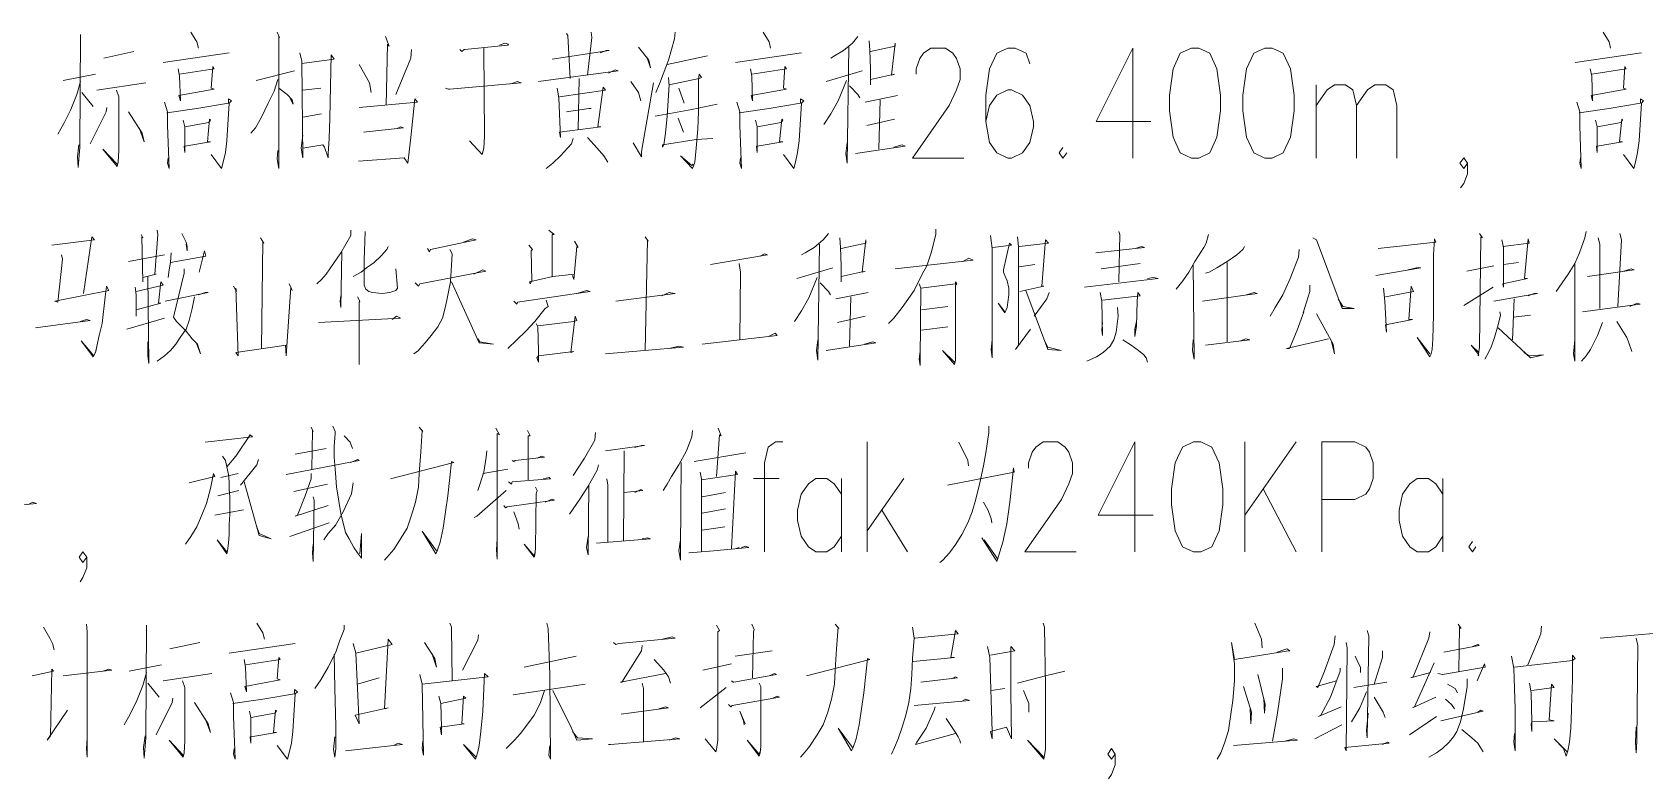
# Model space of a CAD drawing. Header units: millimetres. Extents: x 0 to 586, y 0 to 414.
# Drawn here: x 404.5 to 460.6, y 91.2 to 117.1 of the extents above; entities that cross this region are included whole.
import ezdxf

# ---------------------------------------------------------------- set-up
doc = ezdxf.new("R2010")
doc.units = ezdxf.units.MM

msp = doc.modelspace()

# ---------------------------------------------------------------- linework, layer by layer
at = {"color": 0, "lineweight": 0}
for points in [[(410.058306, 117.069306), (410.266444, 116.734167), (410.319361, 116.511917)], [(413.056917, 117.069306), (413.138056, 116.882333), (413.109833, 116.921139), (413.109833, 112.338556), (413.056917, 112.673694), (413.085139, 112.970028)], [(423.961278, 117.069306), (423.9895, 116.882333), (423.83075, 115.577056)], [(426.882278, 117.069306), (426.857583, 116.847056), (426.649444, 116.099167), (426.466, 115.615861), (426.335472, 115.280722), (426.204944, 114.980861)], [(429.933806, 117.069306), (430.141944, 116.734167), (430.194861, 116.511917)], [(459.108528, 117.069306), (459.316667, 116.734167), (459.369583, 116.511917)], [(406.223611, 116.995222), (406.198917, 113.082917), (406.146, 112.373833), (406.121306, 112.747778), (406.170694, 113.157)], [(416.814, 116.921139), (416.944528, 116.586), (416.891611, 116.660083), (416.842222, 114.536361)], [(419.396333, 116.473111), (419.473944, 116.399028), (419.555083, 116.473111), (419.579778, 116.473111), (421.064972, 116.621278), (421.093194, 116.660083), (420.962667, 116.695361), (420.779222, 116.621278)], [(420.232417, 116.511917), (420.257111, 113.453333), (420.232417, 113.044111), (420.1795, 112.821861), (419.735, 113.305167), (420.1795, 112.821861), (420.204194, 112.93475)], [(423.1005, 117.0305), (423.153417, 116.956417), (423.231028, 115.467694)], [(425.605222, 116.547194), (425.968583, 116.099167), (426.0215, 115.838111), (425.890972, 116.212056)], [(433.221694, 116.921139), (433.03825, 116.695361), (432.724278, 116.434306), (432.413833, 116.250861), (432.283306, 116.17325)], [(432.907722, 116.547194), (432.854806, 112.522), (432.805417, 112.857139), (432.854806, 113.231083)], [(433.613278, 116.769444), (433.637972, 116.434306), (433.666194, 115.802833), (433.666194, 115.241917)], [(433.666194, 115.428889), (434.49875, 115.615861), (434.396444, 115.577056), (434.526972, 116.695361), (434.526972, 116.586), (433.666194, 116.399028)], [(435.253694, 115.612333), (435.253694, 115.795778), (435.380694, 116.159139), (435.507694, 116.342583), (435.761694, 116.5225), (436.273222, 116.5225), (436.527222, 116.342583), (436.654222, 116.159139), (436.781222, 115.795778), (436.781222, 115.432417), (436.654222, 115.065528), (436.400222, 114.52225), (435.126694, 112.701917), (436.908222, 112.701917)], [(439.201278, 115.975694), (439.074278, 116.342583), (438.693278, 116.5225), (438.439278, 116.5225), (438.05475, 116.342583), (437.80075, 115.795778), (437.67375, 114.885611), (437.67375, 113.975444), (437.80075, 113.245194), (438.05475, 112.881833), (438.439278, 112.701917), (438.566278, 112.701917), (438.947278, 112.881833), (439.201278, 113.245194), (439.331806, 113.792), (439.331806, 113.975444), (439.201278, 114.52225), (438.947278, 114.885611), (438.566278, 115.065528), (438.439278, 115.065528), (438.05475, 114.885611), (437.80075, 114.52225), (437.67375, 113.975444)], [(442.771389, 116.5225), (441.497861, 113.975444), (443.406389, 113.975444)], [(442.771389, 116.5225), (442.771389, 112.701917)], [(407.031472, 116.17325), (408.075694, 116.399028)], [(409.095222, 116.025083), (411.388278, 116.360222)], [(413.840083, 116.360222), (413.917694, 116.063889), (413.945917, 112.708972), (413.893, 113.044111), (413.945917, 113.492139)], [(413.917694, 115.989806), (415.039528, 116.137972), (414.937222, 116.286139), (414.884306, 114.088333), (414.859611, 113.37925), (414.831389, 112.857139), (414.831389, 112.708972), (414.700861, 113.082917), (414.647944, 113.157), (413.945917, 113.044111)], [(415.900306, 115.951), (416.267194, 115.319528), (416.320111, 114.980861)], [(417.727694, 116.473111), (417.703, 116.17325), (417.180889, 114.906778)], [(422.606611, 116.137972), (424.589222, 116.434306), (424.483389, 116.434306), (424.27525, 116.360222)], [(426.596528, 115.951), (428.004111, 116.250861)], [(428.970722, 116.025083), (431.263778, 116.360222)], [(458.145444, 116.025083), (460.4385, 116.360222)], [(405.623889, 115.393611), (406.745722, 115.615861)], [(409.613806, 115.802833), (409.666722, 115.541778), (409.694944, 114.684528), (409.642028, 114.8715), (410.866167, 115.09375), (410.763861, 115.132556), (410.816778, 115.876917), (410.866167, 115.802833), (409.666722, 115.615861)], [(413.085139, 115.428889), (412.954611, 115.019667), (412.746472, 114.610444), (412.510111, 114.127139), (412.301972, 113.753194), (412.14675, 113.566222)], [(412.326667, 115.393611), (413.660167, 115.72875)], [(422.137417, 115.354806), (424.899667, 115.72875), (424.797361, 115.764028), (424.561, 115.654667)], [(423.545, 115.467694), (423.516778, 113.679111)], [(426.649444, 115.502972), (426.674139, 115.206639), (426.674139, 115.241917), (426.596528, 114.162417), (426.543611, 113.566222), (426.490694, 113.157), (426.441306, 113.082917), (426.441306, 113.157), (427.612528, 113.343972), (428.187556, 113.37925)], [(426.674139, 115.241917), (427.718361, 115.467694), (427.795972, 115.502972), (427.718361, 115.615861), (427.690139, 115.428889), (427.690139, 114.310583), (427.665444, 113.714389), (427.612528, 113.044111), (427.559611, 112.560806), (427.482, 112.338556), (427.065722, 112.783056), (427.457306, 112.447917), (427.510222, 112.486722)], [(429.492833, 115.802833), (429.542222, 115.541778), (429.570444, 114.684528), (429.517528, 114.8715), (430.745194, 115.09375), (430.639361, 115.132556), (430.692278, 115.876917), (430.745194, 115.802833), (429.542222, 115.615861)], [(432.830111, 115.393611), (432.544361, 114.684528), (432.283306, 114.2365), (432.046944, 113.866083)], [(433.376917, 115.72875), (432.124556, 115.354806)], [(458.664028, 115.802833), (458.716944, 115.541778), (458.745167, 114.684528), (458.69225, 114.8715), (459.916389, 115.09375), (459.814083, 115.132556), (459.867, 115.876917), (459.916389, 115.802833), (458.716944, 115.615861)], [(406.223611, 115.354806), (406.093083, 114.906778), (405.884944, 114.384667), (405.652111, 113.901361), (405.440444, 113.530944)], [(406.276528, 114.980861), (406.668111, 114.497556)], [(406.798639, 115.058472), (408.4955, 115.319528)], [(407.475972, 115.058472), (407.553583, 114.832694), (407.553583, 112.970028), (407.528889, 112.560806), (407.504194, 112.412639), (407.006778, 113.008833), (407.504194, 112.486722)], [(413.109833, 115.132556), (413.399111, 114.906778), (413.579028, 114.723333), (413.60725, 114.571639), (413.501417, 114.797417)], [(413.945917, 115.058472), (414.570333, 115.132556)], [(418.902444, 115.132556), (419.00475, 115.09375), (419.057667, 115.09375), (421.534167, 115.319528), (421.407167, 115.354806), (421.170806, 115.280722)], [(422.786528, 115.132556), (422.839444, 114.797417), (422.892361, 113.418056), (422.867667, 113.605028), (424.299944, 113.788472), (424.197639, 113.788472), (424.377556, 115.167833), (424.458694, 115.058472), (422.867667, 114.832694)], [(425.344167, 115.354806), (425.605222, 114.980861), (425.682833, 114.684528)], [(425.421778, 113.231083), (425.711056, 112.747778), (425.711056, 112.93475), (426.127333, 115.319528)], [(427.012806, 115.132556), (427.19625, 114.610444)], [(432.935944, 115.206639), (433.221694, 114.906778), (433.299306, 114.797417)], [(433.48275, 114.645722), (434.604583, 114.8715)], [(449.139028, 112.701917), (449.139028, 115.248972)], [(449.139028, 114.52225), (449.523556, 115.065528), (449.777556, 115.248972), (450.158556, 115.248972), (450.416083, 115.065528), (450.543083, 114.52225), (450.543083, 112.701917)], [(450.543083, 114.52225), (450.924083, 115.065528), (451.178083, 115.248972), (451.562611, 115.248972), (451.816611, 115.065528), (451.943611, 114.52225), (451.943611, 112.701917)], [(407.137306, 114.462278), (407.112611, 114.310583), (406.562278, 113.192278)], [(407.89225, 114.310583), (408.364972, 113.566222), (408.442583, 113.269889), (408.259139, 113.753194)], [(409.275139, 112.708972), (409.250444, 112.522), (409.303361, 112.338556), (409.250444, 113.827278), (409.250444, 114.310583), (409.144611, 114.645722)], [(409.22575, 114.275306), (410.266444, 114.423472), (411.363583, 114.610444), (411.363583, 114.758611), (411.465889, 114.684528), (411.388278, 114.610444), (411.310667, 113.305167), (411.25775, 112.895944), (411.180139, 112.560806), (411.127222, 112.338556), (410.763861, 112.821861)], [(415.900306, 114.462278), (417.935833, 114.645722), (417.833528, 114.758611), (417.703, 113.418056), (417.597167, 112.522), (417.466639, 112.708972), (415.875611, 112.596083)], [(423.961278, 114.423472), (423.936583, 114.423472), (423.883667, 114.423472), (423.1005, 114.310583)], [(426.18025, 114.162417), (427.457306, 114.384667), (428.342778, 114.571639)], [(429.154167, 112.708972), (429.125944, 112.522), (429.178861, 112.338556), (429.125944, 113.827278), (429.125944, 114.310583), (429.023639, 114.645722)], [(429.10125, 114.275306), (430.141944, 114.423472), (431.239083, 114.610444), (431.239083, 114.758611), (431.344917, 114.684528), (431.263778, 114.610444), (431.186167, 113.305167), (431.13325, 112.895944), (431.055639, 112.560806), (431.002722, 112.338556), (430.639361, 112.821861)], [(434.004861, 114.723333), (433.951944, 113.008833)], [(458.325361, 112.708972), (458.300667, 112.522), (458.353583, 112.338556), (458.300667, 113.827278), (458.300667, 114.310583), (458.194833, 114.645722)], [(458.275972, 114.275306), (459.316667, 114.423472), (460.413806, 114.610444), (460.413806, 114.758611), (460.516111, 114.684528), (460.4385, 114.610444), (460.360889, 113.305167), (460.307972, 112.895944), (460.230361, 112.560806), (460.177444, 112.338556), (459.814083, 112.821861)], [(409.79725, 114.01425), (409.850167, 113.788472), (409.850167, 112.895944), (409.825472, 113.118194), (409.850167, 113.118194), (410.735639, 113.269889), (410.633333, 113.269889), (410.710944, 114.049528), (410.735639, 114.01425), (410.68625, 113.940167), (409.850167, 113.788472)], [(413.945917, 114.127139), (414.598556, 114.2365)], [(416.059056, 113.605028), (417.441944, 113.753194), (417.336111, 113.788472), (417.205583, 113.714389)], [(426.988111, 114.088333), (427.171556, 113.605028)], [(429.67275, 114.01425), (429.725667, 113.788472), (429.725667, 112.895944), (429.700972, 113.118194), (429.725667, 113.118194), (430.614667, 113.269889), (430.508833, 113.269889), (430.586444, 114.049528), (430.614667, 114.01425), (430.56175, 113.940167), (429.725667, 113.788472)], [(434.49875, 114.049528), (433.535667, 113.827278)], [(458.847472, 114.01425), (458.900389, 113.788472), (458.900389, 112.895944), (458.875694, 113.118194), (458.900389, 113.118194), (459.785861, 113.269889), (459.683556, 113.269889), (459.761167, 114.049528), (459.785861, 114.01425), (459.736472, 113.940167), (458.900389, 113.788472)], [(423.336861, 113.37925), (423.283944, 113.192278), (422.892361, 112.783056), (422.631306, 112.522), (422.394944, 112.338556)], [(423.83075, 113.418056), (424.169417, 113.044111), (424.405778, 112.783056), (424.536306, 112.560806)], [(433.144083, 112.857139), (434.865639, 113.118194), (434.759806, 113.157), (434.474056, 113.082917)], [(440.347806, 113.065278), (440.220806, 112.881833), (440.347806, 112.701917), (440.478333, 112.881833)], [(454.162583, 111.66475), (454.268417, 111.816444), (454.398944, 112.151583), (454.398944, 112.522), (454.268417, 112.708972), (454.137889, 112.522), (454.268417, 112.338556), (454.398944, 112.522)], [(405.232306, 109.675083), (406.7175, 109.862056), (406.615194, 109.971417), (406.325917, 107.999389)], [(408.33675, 110.049028), (408.386139, 109.936139), (408.361444, 109.971417), (408.386139, 108.408611), (408.386139, 108.556778), (408.855333, 108.669667), (408.805944, 108.669667), (408.90825, 110.049028), (408.883556, 110.197194)], [(409.744333, 110.084306), (409.899556, 109.787972), (409.927778, 109.636278), (409.927778, 109.488111), (409.899556, 109.710361)], [(412.481889, 109.936139), (412.587722, 109.749167), (412.5595, 109.82325), (412.510111, 106.097917)], [(415.614556, 110.197194), (415.614556, 110.010222), (415.272361, 109.414028), (415.011306, 109.040083), (414.753778, 108.669667), (414.595028, 108.482694), (414.439806, 108.334528)], [(416.108444, 110.158389), (416.08375, 109.152972), (416.08375, 108.704944), (416.08375, 108.295722), (416.133139, 108.147556), (416.238972, 108.073472), (416.3695, 108.034667), (416.708167, 107.999389), (416.969222, 108.034667), (417.177361, 108.10875), (417.230278, 108.182833), (417.177361, 108.853111)], [(418.2745, 109.562194), (418.352111, 109.452833), (418.376806, 109.526917), (419.967833, 109.862056), (419.837306, 109.897333), (419.526861, 109.787972)], [(422.49725, 110.197194), (422.680694, 110.049028), (422.603083, 110.049028), (422.603083, 108.595583)], [(423.38625, 109.82325), (423.516778, 109.601), (423.463861, 109.636278), (423.358028, 108.482694), (423.308639, 108.630861)], [(425.838056, 109.971417), (425.940361, 109.82325), (425.915667, 109.862056), (425.838056, 106.023833)], [(432.202167, 110.084306), (432.018722, 109.862056), (431.708278, 109.601), (431.394306, 109.414028), (431.263778, 109.339944)], [(432.59375, 109.936139), (432.618444, 109.601), (432.646667, 108.966), (432.646667, 108.408611)], [(432.646667, 108.595583), (433.479222, 108.779028), (433.376917, 108.74375), (433.507444, 109.862056), (433.507444, 109.749167), (432.646667, 109.562194)], [(435.931028, 110.232472), (435.931028, 110.049028), (435.775806, 109.414028), (435.620583, 108.966), (435.461833, 108.669667), (435.176083, 108.10875), (434.759806, 107.512556), (434.470528, 107.142139), (434.290611, 106.955167)], [(437.836028, 110.010222), (437.888944, 109.562194), (437.888944, 105.762778), (437.860722, 106.059111), (437.888944, 106.39425)], [(438.774417, 109.971417), (438.802639, 109.636278), (438.802639, 106.210806), (438.696806, 106.059111), (439.218917, 106.768194)], [(438.827333, 109.636278), (439.843333, 109.749167), (439.741028, 109.862056), (439.6105, 108.256917), (439.688111, 108.256917), (438.852028, 108.073472)], [(442.295139, 110.158389), (442.323361, 110.049028), (442.295139, 108.408611)], [(445.399583, 110.049028), (445.321972, 109.749167), (445.244361, 109.601), (444.930389, 109.114167), (444.72225, 108.74375), (444.514111, 108.443889), (444.27775, 108.147556)], [(449.026139, 109.936139), (449.156667, 109.862056), (450.042139, 107.477278), (450.095056, 107.477278), (450.461944, 107.477278), (450.070361, 107.551361), (449.911611, 107.812417)], [(451.2945, 109.562194), (453.305333, 109.787972), (453.252417, 109.897333), (453.224194, 109.339944), (453.224194, 107.2515), (453.1995, 106.433056), (453.174806, 106.059111), (453.121889, 105.872139), (453.097194, 105.798056), (452.652694, 106.468333), (453.097194, 105.910944)], [(454.81875, 110.084306), (454.921056, 109.936139), (454.868139, 109.971417), (454.81875, 106.133194), (454.765833, 105.836861), (454.790528, 105.872139), (454.529472, 106.210806), (454.790528, 105.94975)], [(455.598389, 109.862056), (455.651306, 109.601), (455.651306, 108.891917), (455.651306, 108.221639), (455.626611, 108.334528), (456.487389, 108.517972), (456.381556, 108.517972), (456.512083, 109.897333), (456.540306, 109.749167), (455.626611, 109.636278)], [(458.519389, 110.158389), (458.47, 109.936139), (458.286556, 109.414028), (458.131333, 109.040083), (457.894972, 108.669667), (457.686833, 108.369806), (457.478694, 108.073472)], [(458.939194, 109.936139), (458.992111, 109.710361), (458.992111, 107.477278)], [(459.694139, 110.084306), (459.747056, 109.862056), (459.616528, 107.551361)], [(405.570972, 109.339944), (405.595667, 109.191778), (405.440444, 107.699528), (405.334611, 107.738333), (407.214917, 108.10875), (407.133778, 108.256917), (407.084389, 107.8865), (406.978556, 106.955167), (406.87625, 106.545944), (406.795111, 106.172), (406.745722, 105.94975), (406.664583, 105.798056), (406.248306, 106.358972), (406.692806, 105.836861), (406.770417, 106.023833)], [(409.144611, 109.339944), (407.89225, 109.114167)], [(409.377444, 109.414028), (409.35275, 109.078889), (409.299833, 108.817833), (409.275139, 108.556778)], [(409.35275, 109.078889), (410.576889, 109.301139), (410.5275, 109.488111), (410.344056, 108.74375)], [(415.300583, 109.452833), (415.272361, 107.512556), (415.247667, 107.738333), (415.272361, 107.921778)], [(416.916306, 109.636278), (416.863389, 109.526917), (416.65525, 109.301139), (416.422417, 109.078889), (416.161361, 108.891917), (415.977917, 108.74375), (415.692167, 108.595583)], [(419.054139, 109.526917), (419.135278, 109.375222), (419.082361, 108.408611), (418.976528, 107.8865), (418.898917, 107.551361), (418.796611, 107.142139), (418.637861, 106.842278), (418.405028, 106.545944), (418.193361, 106.284889), (417.985222, 106.059111), (417.960528, 106.023833), (417.805306, 105.910944)], [(421.795222, 109.675083), (421.92575, 109.526917), (421.872833, 109.488111), (421.897528, 108.443889), (421.848139, 108.334528), (421.819917, 108.408611), (422.627778, 108.595583), (423.38625, 108.669667)], [(428.106417, 109.004806), (430.089028, 109.339944), (429.986722, 109.375222), (429.827972, 109.301139)], [(431.888194, 109.710361), (431.838806, 105.688694), (431.785889, 106.023833), (431.838806, 106.39425)], [(434.523444, 108.853111), (437.236306, 109.152972), (437.081083, 109.227056)], [(437.081083, 109.227056), (436.872944, 109.114167)], [(437.913639, 109.601), (438.566278, 109.675083), (438.488667, 109.749167), (438.280528, 108.817833), (438.280528, 108.74375), (438.333444, 108.630861), (438.411056, 108.443889), (438.463972, 108.182833), (438.463972, 107.960583), (438.43575, 107.699528), (438.411056, 107.512556), (438.333444, 107.325583), (438.097083, 107.660722), (438.333444, 107.364389)], [(441.487278, 109.414028), (443.184139, 109.601), (443.078306, 109.636278), (442.870167, 109.562194)], [(446.651944, 109.636278), (446.599028, 109.526917), (446.390889, 109.339944), (446.052222, 109.114167), (445.688861, 108.891917), (445.427806, 108.74375), (445.297278, 108.704944)], [(448.556944, 109.526917), (448.53225, 109.265861), (448.242972, 108.517972), (447.981917, 107.960583), (447.720861, 107.512556), (447.540944, 107.216222)], [(409.821944, 108.853111), (409.821944, 108.704944), (409.458583, 107.177417), (409.560889, 107.02925), (409.899556, 106.694111), (410.107694, 106.433056), (410.291139, 106.246083), (410.396972, 105.910944), (410.266444, 106.246083)], [(417.854694, 108.369806), (417.960528, 108.256917), (418.013444, 108.334528), (420.3065, 108.779028), (420.204194, 108.817833), (419.890222, 108.669667)], [(429.097722, 109.040083), (429.150639, 108.74375), (429.125944, 106.39425)], [(432.357389, 108.891917), (431.105028, 108.517972)], [(439.374139, 109.004806), (438.827333, 108.930722)], [(443.025389, 109.040083), (441.670722, 108.853111)], [(444.877472, 109.004806), (444.905694, 105.723972), (444.852778, 106.023833), (444.877472, 106.39425)], [(446.052222, 109.078889), (446.052222, 106.320167)], [(451.216889, 108.630861), (452.783222, 108.891917), (452.624472, 108.891917), (452.338722, 108.817833)], [(455.312639, 108.966), (454.37425, 108.779028)], [(455.651306, 109.004806), (456.173417, 109.078889)], [(458.131333, 109.040083), (458.131333, 105.649889), (458.078417, 105.910944), (458.131333, 106.39425)], [(458.572306, 108.595583), (460.191556, 108.817833), (460.085722, 108.853111), (459.824667, 108.779028)], [(408.125083, 108.221639), (408.153306, 107.960583), (408.153306, 107.216222), (408.153306, 107.438472), (409.014083, 107.660722), (408.936472, 107.660722), (409.014083, 108.408611), (409.091694, 108.295722), (408.153306, 108.073472)], [(408.569583, 108.595583), (408.597806, 105.575806), (408.569583, 105.836861), (408.569583, 106.320167)], [(411.5435, 108.256917), (411.649333, 108.073472), (411.621111, 108.182833), (411.698722, 105.836861), (411.621111, 105.94975), (413.370889, 106.210806)], [(413.473194, 108.334528), (413.579028, 108.10875), (413.526111, 108.221639), (413.370889, 105.836861), (413.342667, 106.210806)], [(419.107056, 108.408611), (420.073667, 106.284889), (420.567556, 106.246083), (420.098361, 106.320167), (420.02075, 106.433056)], [(421.273111, 107.738333), (421.378944, 107.625444), (421.403639, 107.699528), (423.933056, 108.073472), (423.802528, 108.10875), (423.463861, 107.999389)], [(431.810583, 108.556778), (431.524833, 107.847694), (431.263778, 107.403194), (431.027417, 107.02925)], [(431.916417, 108.369806), (432.202167, 108.073472), (432.279778, 107.960583)], [(435.359528, 108.334528), (435.408917, 108.182833), (435.384222, 105.723972), (435.384222, 105.501722), (435.359528, 105.723972), (435.384222, 105.985028)], [(435.408917, 108.182833), (436.611889, 108.334528), (436.611889, 108.408611), (436.661278, 108.334528), (436.611889, 108.295722), (436.611889, 105.688694), (436.583667, 105.537), (436.167389, 106.023833), (436.583667, 105.614611)], [(439.063694, 108.10875), (439.818639, 106.059111), (440.287833, 106.023833), (439.818639, 106.133194), (439.712806, 106.358972)], [(441.095694, 108.221639), (443.653333, 108.517972), (443.498111, 108.556778), (443.286444, 108.517972)], [(448.923833, 108.295722), (448.923833, 108.073472), (448.687472, 107.325583), (448.712167, 107.364389), (448.479333, 106.729389), (448.218278, 106.097917), (448.112444, 106.097917), (449.572944, 106.433056)], [(451.477944, 108.182833), (451.530861, 107.738333), (451.583778, 106.655306), (451.555556, 106.916361), (452.493944, 107.103333), (452.363417, 107.103333), (452.444556, 108.256917), (452.522167, 108.073472), (451.555556, 107.8865)], [(454.268417, 107.586639), (455.287944, 108.221639)], [(410.188833, 107.8865), (410.107694, 107.477278), (410.005389, 107.064528), (409.899556, 106.768194), (409.716111, 106.507139), (409.536194, 106.246083), (409.35275, 106.023833), (409.144611, 105.836861), (408.883556, 105.649889)], [(409.169306, 107.738333), (410.658028, 108.034667), (410.552194, 108.034667), (410.319361, 107.960583)], [(415.847389, 107.8865), (415.925, 107.738333), (415.900306, 107.699528), (415.900306, 105.537)], [(422.394944, 107.773611), (422.472556, 107.551361), (422.37025, 107.477278), (422.003361, 107.02925), (421.689389, 106.694111), (421.378944, 106.39425), (421.064972, 106.097917)], [(424.822056, 107.738333), (426.882278, 107.999389), (426.854056, 107.999389), (426.674139, 108.034667), (426.413083, 107.921778)], [(432.463222, 107.812417), (433.585056, 108.034667)], [(432.985333, 107.8865), (432.932417, 106.172)], [(436.350833, 107.551361), (435.437139, 107.438472)], [(439.871556, 108.034667), (439.793944, 107.812417), (439.349444, 107.216222)], [(441.646028, 108.034667), (441.695417, 107.738333), (441.723639, 106.545944), (441.695417, 106.729389), (441.723639, 106.990444)], [(441.723639, 107.773611), (443.025389, 107.921778), (442.947778, 108.034667), (442.923083, 107.738333), (442.898389, 106.881083), (442.845472, 106.507139), (442.845472, 106.768194), (442.898389, 107.02925)], [(445.191444, 107.738333), (447.096444, 107.999389), (446.990611, 108.034667), (446.729556, 107.960583)], [(455.312639, 107.738333), (456.826056, 107.999389), (456.720222, 107.999389), (456.512083, 107.921778)], [(456.018194, 107.812417), (455.965278, 106.39425)], [(458.388861, 107.364389), (460.399694, 107.625444), (460.293861, 107.660722), (460.032806, 107.551361)], [(404.657278, 106.807), (406.562278, 107.064528), (406.43175, 107.103333), (406.223611, 107.02925)], [(409.144611, 107.142139), (407.839333, 106.768194)], [(414.492722, 106.990444), (417.336111, 107.142139), (417.205583, 107.216222), (417.046833, 107.103333)], [(422.056278, 106.955167), (422.109194, 106.842278), (422.133889, 106.023833), (422.133889, 105.614611), (422.080972, 105.762778), (422.133889, 105.836861), (423.358028, 105.985028), (423.255722, 105.94975), (423.410944, 107.216222), (423.463861, 107.064528), (423.358028, 107.02925), (422.109194, 106.881083)], [(433.479222, 107.216222), (432.516139, 106.990444)], [(442.24575, 107.512556), (442.270444, 107.216222), (442.192833, 106.655306), (442.115222, 106.39425), (441.984694, 106.172), (441.748333, 105.94975), (441.5155, 105.798056), (441.176833, 105.649889)], [(449.156667, 107.290306), (449.731694, 106.246083), (449.784611, 105.910944), (449.678778, 106.320167)], [(455.520778, 107.364389), (455.549, 107.2515), (455.467861, 106.916361), (455.337333, 106.468333), (455.235028, 106.172), (455.129194, 105.94975), (454.998667, 105.723972)], [(455.989972, 107.177417), (456.589694, 107.2515)], [(459.094417, 106.990444), (458.910972, 106.545944), (458.678139, 106.059111), (458.519389, 105.836861), (458.364167, 105.649889)], [(459.591833, 107.02925), (459.9305, 106.468333), (460.008111, 106.284889), (460.110417, 105.985028), (459.983417, 106.358972)], [(427.820667, 106.246083), (430.427694, 106.545944), (430.350083, 106.620028), (430.11725, 106.507139)], [(435.437139, 106.729389), (436.350833, 106.842278)], [(445.297278, 106.210806), (446.835389, 106.39425), (446.704861, 106.433056), (446.521417, 106.358972)], [(455.467861, 106.807), (456.589694, 105.762778), (457.034194, 105.872139), (456.540306, 105.836861), (456.356861, 105.94975)], [(424.455167, 105.910944), (427.168028, 106.133194), (427.012806, 106.172), (426.674139, 106.097917)], [(432.124556, 106.023833), (433.846111, 106.284889), (433.740278, 106.320167), (433.454528, 106.246083)], [(442.425667, 106.39425), (442.714944, 106.210806), (442.976, 106.023833), (443.155917, 105.872139), (443.237056, 105.762778), (443.286444, 105.614611)], [(410.555722, 102.83825), (412.196139, 103.025222), (412.118528, 103.099306), (411.624639, 102.354944), (411.310667, 101.981)], [(414.231667, 103.360361), (414.309278, 103.212194), (414.284583, 103.247472), (414.259889, 101.906917)], [(414.990139, 103.399167), (415.06775, 103.212194), (415.06775, 103.138111), (415.039528, 102.690083), (415.039528, 102.316139), (415.06775, 101.906917), (415.092444, 101.610583), (415.120667, 101.275444), (415.170056, 100.940306), (415.222972, 100.640444), (415.275889, 100.305306), (415.3535, 100.04425), (415.431111, 99.709111), (415.561639, 99.486861), (415.720389, 99.187), (415.850917, 99.000028), (415.981444, 98.813056), (415.981444, 99.670306), (415.928528, 98.96475)], [(415.381722, 103.064028), (415.589861, 102.83825), (415.667472, 102.616)], [(417.98875, 103.360361), (418.119278, 103.212194), (418.091056, 103.247472), (418.041667, 102.503111), (417.98875, 101.75875), (417.960528, 101.275444), (417.858222, 100.753333), (417.727694, 100.305306), (417.572472, 99.857278), (417.360806, 99.522139), (417.103278, 99.112917), (416.944528, 98.925944), (416.789306, 98.738972)], [(420.648694, 103.325083), (420.779222, 103.099306), (420.701611, 103.138111), (420.701611, 98.777778), (420.673389, 99.112917), (420.701611, 99.486861)], [(421.745833, 103.247472), (421.848139, 103.064028), (421.770528, 103.064028), (421.770528, 101.5365)], [(424.1165, 103.173389), (424.091806, 102.912333), (423.728444, 102.280861), (423.336861, 101.684667)], [(427.482, 103.247472), (427.457306, 103.025222), (427.273861, 102.541917), (427.012806, 102.055083), (426.75175, 101.645861), (426.596528, 101.384806), (426.466, 101.162556)], [(428.371, 103.325083), (428.473306, 103.064028), (428.420389, 103.099306), (428.318083, 101.645861)], [(437.772528, 103.399167), (437.772528, 103.173389), (437.666694, 102.467833), (437.589083, 102.019806), (437.458556, 101.423611), (437.328028, 100.862694), (437.1975, 100.418194), (437.042278, 100.04425), (436.834139, 99.635028), (436.626, 99.299889), (436.414333, 99.000028), (436.1815, 98.738972), (436.075667, 98.664889)], [(413.684861, 102.429028), (414.753778, 102.616)], [(420.334722, 102.541917), (420.310028, 102.316139), (420.232417, 101.794028), (420.024278, 101.162556)], [(424.458694, 102.541917), (425.813361, 102.728889), (425.707528, 102.728889), (425.474694, 102.651278)], [(425.107806, 102.541917), (425.083111, 99.40925)], [(430.614667, 102.852361), (430.360667, 102.852361), (430.106667, 102.668917), (429.979667, 102.122111), (429.979667, 99.02825)], [(433.54625, 99.02825), (433.54625, 102.852361)], [(437.066972, 102.019806), (437.042278, 102.206778), (436.728306, 102.83825)], [(439.151889, 101.942194), (439.151889, 102.122111), (439.278889, 102.489), (439.405889, 102.668917), (439.659889, 102.852361), (440.171417, 102.852361), (440.425417, 102.668917), (440.552417, 102.489), (440.679417, 102.122111), (440.679417, 101.75875), (440.552417, 101.395389), (440.298417, 100.848583), (439.024889, 99.02825), (440.806417, 99.02825)], [(442.845472, 102.852361), (441.571944, 100.305306), (443.484, 100.305306)], [(442.845472, 102.852361), (442.845472, 99.02825)], [(446.669583, 99.02825), (446.669583, 102.852361)], [(448.451111, 102.852361), (446.669583, 100.305306)], [(449.343639, 99.02825), (449.343639, 102.852361), (450.490167, 102.852361), (450.874694, 102.668917), (451.001694, 102.489), (451.128694, 102.122111), (451.128694, 101.578833), (451.001694, 101.215472), (450.874694, 101.032028), (450.490167, 100.848583), (449.343639, 100.848583)], [(411.155444, 102.354944), (411.25775, 102.206778), (411.310667, 101.981), (411.363583, 101.719944), (411.388278, 101.458889), (411.388278, 101.197833), (411.4165, 100.940306), (411.4165, 100.9015), (411.4165, 100.67925), (411.4165, 100.344111), (411.388278, 99.970167), (411.388278, 99.635028), (411.363583, 99.335167), (411.335361, 99.074111), (411.310667, 98.96475), (410.972, 99.448056), (411.310667, 99.038833)], [(412.407806, 102.242056), (412.354889, 102.055083), (411.779861, 101.349528)], [(413.370889, 101.719944), (415.900306, 102.206778), (415.850917, 102.242056), (415.614556, 102.132694)], [(416.997444, 101.571778), (419.188194, 102.132694), (419.110583, 102.167972), (419.057667, 101.610583), (418.980056, 100.975583), (418.902444, 100.418194), (418.821306, 99.857278), (418.719, 99.373972), (418.613167, 99.074111), (418.563778, 98.96475), (418.091056, 99.747917), (418.588472, 99.074111)], [(421.223722, 102.206778), (421.276639, 102.167972), (421.326028, 102.206778), (422.345556, 102.316139), (422.239722, 102.354944), (422.0845, 102.280861)], [(424.222333, 102.055083), (424.169417, 101.871639), (423.858972, 101.310722), (423.569694, 100.862694), (423.206333, 100.344111)], [(427.090417, 102.132694), (427.065722, 99.112917), (427.065722, 98.738972), (427.012806, 99.074111), (427.065722, 99.448056)], [(427.534917, 102.167972), (429.334083, 102.467833)], [(437.536167, 99.522139), (438.005361, 98.777778), (438.058278, 98.703694), (438.266417, 99.373972), (438.396944, 100.005444), (438.502778, 100.753333), (438.580389, 101.497694), (438.633306, 101.945722), (438.658, 101.794028), (436.336722, 101.349528)], [(410.005389, 101.423611), (410.894389, 101.645861), (410.841472, 101.75875), (410.735639, 101.236639), (410.605111, 100.714528), (410.449889, 100.344111), (410.266444, 99.896083), (410.058306, 99.560944), (409.874861, 99.299889)], [(411.102528, 101.610583), (411.70225, 101.75875)], [(411.910389, 101.458889), (412.4325, 99.596222), (412.848778, 99.486861), (412.4325, 99.670306), (412.326667, 99.970167)], [(414.806694, 101.384806), (413.631944, 101.12375)], [(414.231667, 101.75875), (414.231667, 101.571778), (414.023528, 100.975583), (413.762472, 100.305306), (413.684861, 100.2665), (414.831389, 100.640444)], [(415.692167, 101.423611), (415.63925, 101.049667), (415.3535, 100.418194), (415.06775, 99.931361), (415.092444, 99.970167), (414.831389, 99.670306), (414.676167, 99.448056)], [(420.204194, 101.75875), (421.064972, 101.906917)], [(421.093194, 101.458889), (421.1955, 101.384806), (421.223722, 101.458889), (422.553694, 101.571778), (422.500778, 101.610583), (422.292639, 101.571778)], [(424.508083, 101.571778), (424.536306, 101.349528), (424.536306, 99.373972)], [(427.743056, 101.794028), (427.795972, 101.571778), (427.795972, 99.038833)], [(427.795972, 101.5365), (429.048333, 101.719944), (428.970722, 101.832833), (428.840194, 99.151722)], [(429.595139, 101.578833), (430.487667, 101.578833)], [(432.653722, 101.032028), (432.399722, 101.395389), (432.145722, 101.578833), (431.761194, 101.578833), (431.507194, 101.395389), (431.253194, 101.032028), (431.126194, 100.485222), (431.126194, 100.121861), (431.253194, 99.575056), (431.507194, 99.211694), (431.761194, 99.02825), (432.145722, 99.02825), (432.399722, 99.211694), (432.653722, 99.575056)], [(432.653722, 101.578833), (432.653722, 99.02825)], [(434.819778, 101.578833), (433.54625, 99.7585)], [(453.54875, 101.032028), (453.29475, 101.395389), (453.04075, 101.578833), (452.656222, 101.578833), (452.402222, 101.395389), (452.148222, 101.032028), (452.021222, 100.485222), (452.021222, 100.121861), (452.148222, 99.575056), (452.402222, 99.211694), (452.656222, 99.02825), (453.04075, 99.02825), (453.29475, 99.211694), (453.54875, 99.575056)], [(453.54875, 101.578833), (453.54875, 99.02825)], [(411.726944, 101.162556), (410.996694, 100.975583)], [(414.309278, 100.940306), (414.3375, 100.827417), (414.309278, 98.703694), (414.284583, 99.000028), (414.309278, 99.299889)], [(419.89375, 100.231222), (419.996056, 100.2665), (421.015583, 101.162556)], [(420.934444, 100.640444), (420.987361, 100.566361), (421.040278, 100.601639), (422.684222, 100.827417), (422.606611, 100.862694), (422.37025, 100.753333)], [(422.031583, 101.275444), (422.0845, 101.162556), (422.056278, 101.049667), (422.031583, 99.151722), (422.006889, 98.925944), (421.978667, 98.851861), (421.64, 99.299889), (421.978667, 98.890667), (422.006889, 99.000028)], [(423.883667, 101.349528), (423.858972, 98.925944), (423.806056, 99.187), (423.858972, 99.560944)], [(425.107806, 101.088472), (425.760444, 101.162556), (425.682833, 101.197833), (425.474694, 101.088472)], [(427.820667, 100.940306), (428.632056, 101.088472)], [(447.304583, 101.215472), (448.451111, 99.02825)], [(402.766389, 100.527556), (404.696083, 100.714528), (404.565556, 100.753333), (404.406806, 100.67925)], [(410.894389, 100.305306), (411.885694, 100.492278)], [(421.276639, 100.418194), (421.431861, 100.005444), (421.456556, 99.822)], [(428.632056, 100.527556), (427.820667, 100.379389)], [(434.05425, 100.485222), (434.946778, 99.02825)], [(437.589083, 100.753333), (437.744306, 100.492278), (437.850139, 100.192417), (437.874833, 100.04425)], [(413.501417, 99.560944), (414.859611, 100.04425)], [(427.820667, 99.783194), (428.603833, 99.896083)], [(424.144722, 99.335167), (426.0215, 99.486861), (425.919194, 99.522139), (425.73575, 99.486861)], [(427.351472, 99.000028), (428.21225, 99.074111), (429.439917, 99.187), (429.334083, 99.225806), (429.178861, 99.187)], [(429.10125, 99.187), (428.995417, 99.151722)], [(437.617306, 99.448056), (438.0865, 98.777778), (438.058278, 98.777778)], [(454.568278, 99.395139), (454.441278, 99.211694), (454.568278, 99.02825), (454.695278, 99.211694)], [(406.2095, 97.994611), (406.311806, 98.142778), (406.442333, 98.477917), (406.442333, 98.851861), (406.311806, 99.038833), (406.181278, 98.851861), (406.311806, 98.664889), (406.442333, 98.851861)], [(404.943028, 96.414167), (405.154694, 96.040222), (405.257, 95.85325), (405.309917, 95.631)], [(406.43175, 96.523528), (406.456444, 96.262472), (406.456444, 91.905667), (406.43175, 92.202), (406.456444, 92.575944)], [(408.516667, 96.48825), (408.491972, 92.575944), (408.439056, 91.866861), (408.414361, 92.240806), (408.467278, 92.650028)], [(412.351361, 96.562333), (412.5595, 96.227194), (412.612417, 96.004944)], [(415.378194, 96.48825), (415.378194, 96.340083), (415.222972, 95.927333), (415.092444, 95.556917), (414.831389, 95.034806), (414.570333, 94.586778), (414.362194, 94.290444)], [(419.054139, 96.562333), (419.107056, 96.414167), (419.135278, 94.5515)], [(422.419639, 96.562333), (422.472556, 96.375361), (422.525472, 94.77375), (422.550167, 91.831583), (422.49725, 91.97975), (422.525472, 92.314889)], [(428.314556, 96.48825), (428.420389, 96.301278), (428.367472, 96.262472), (428.367472, 92.501861), (428.314556, 92.166722), (428.289861, 92.089111), (427.922972, 92.537139)], [(429.542222, 96.523528), (429.619833, 96.340083), (429.595139, 96.262472), (429.566917, 94.660861)], [(432.438528, 96.523528), (432.569056, 96.375361), (432.540833, 96.414167), (432.487917, 95.666278), (432.438528, 94.921917), (432.410306, 94.438611), (432.308, 93.9165), (432.177472, 93.468472), (432.018722, 93.023972), (431.810583, 92.685306), (431.549528, 92.276083), (431.394306, 92.089111), (431.235556, 91.905667)], [(435.123167, 96.414167), (435.176083, 96.040222), (435.123167, 95.331139), (435.098472, 94.77375), (435.07025, 94.290444), (434.992639, 93.803611), (434.890333, 93.359111), (434.759806, 92.946361), (434.629278, 92.537139), (434.49875, 92.240806), (434.392917, 92.015028)], [(439.663417, 96.562333), (439.712806, 96.414167), (439.741028, 94.364528), (439.741028, 93.098056), (439.741028, 92.166722), (439.688111, 91.831583), (439.113083, 92.501861), (439.688111, 91.905667)], [(447.00825, 96.562333), (447.244611, 96.004944), (447.269306, 95.705083)], [(454.077917, 96.523528), (454.180222, 96.375361), (454.127306, 96.414167), (454.102611, 94.886639)], [(456.970694, 96.449444), (456.946, 96.188389), (456.5015, 95.108889)], [(409.328056, 95.666278), (410.36875, 95.892056)], [(411.388278, 95.518111), (413.681333, 95.85325)], [(415.692167, 95.85325), (415.794472, 95.518111), (415.900306, 93.05925), (415.769778, 93.359111), (416.916306, 93.620167), (416.785778, 93.581361), (416.916306, 96.004944), (417.046833, 95.817972), (415.794472, 95.518111)], [(418.168667, 95.892056), (418.535556, 95.331139), (418.584944, 95.034806), (418.429722, 95.518111)], [(420.045444, 96.153111), (420.02075, 95.966139), (419.498639, 94.921917)], [(424.740917, 95.892056), (424.822056, 95.817972), (424.924361, 95.85325), (426.882278, 96.040222), (426.776444, 96.079028), (426.437778, 96.004944)], [(425.732222, 95.779167), (425.707528, 95.592194), (425.030194, 94.512694), (424.977278, 94.512694), (426.543611, 94.812556)], [(435.200778, 96.040222), (436.714194, 96.188389), (436.611889, 96.301278), (436.453139, 95.369944), (436.583667, 95.369944), (435.151389, 95.221778)], [(447.791417, 95.556917), (448.130083, 95.666278), (448.232389, 95.592194), (448.183, 95.592194), (446.302694, 95.295861), (446.200389, 95.892056), (446.302694, 95.147694), (446.302694, 94.5515), (446.253306, 93.877694), (446.172167, 93.320306), (446.094556, 92.837), (445.964028, 92.388972), (445.8335, 92.053833), (445.702972, 91.831583)], [(449.798722, 96.114306), (449.774028, 95.817972), (449.435361, 94.886639), (449.199, 94.325722), (449.146083, 94.364528), (449.851639, 94.5515)], [(450.190306, 95.892056), (450.215, 95.705083), (450.190306, 92.127917), (450.137389, 92.240806), (451.6755, 92.388972), (451.626111, 92.427778), (451.442667, 92.350167)], [(450.920556, 96.301278), (450.973472, 96.114306), (450.920556, 92.575944), (450.895861, 92.837), (450.94525, 93.433194)], [(453.086611, 96.262472), (453.058389, 96.040222), (452.511583, 94.699667), (452.433972, 94.660861), (453.111306, 94.847833)], [(453.5805, 95.556917), (454.808167, 95.779167), (454.75525, 95.817972), (454.571806, 95.743889)], [(459.006222, 96.040222), (461.119361, 96.227194), (461.694389, 96.262472), (461.563861, 96.301278), (461.3275, 96.227194)], [(460.258583, 96.040222), (460.3115, 95.779167), (460.283278, 92.463056), (460.258583, 92.053833), (460.233889, 92.427778), (460.258583, 92.946361)], [(411.910389, 95.295861), (411.959778, 95.034806), (411.988, 94.177556), (411.935083, 94.364528), (413.159222, 94.586778), (413.056917, 94.625583), (413.109833, 95.369944), (413.159222, 95.295861), (411.959778, 95.108889)], [(415.039528, 95.482833), (415.064222, 94.290444), (415.092444, 92.985167), (415.092444, 92.202), (415.064222, 91.905667), (415.011306, 92.166722), (415.064222, 92.611222)], [(421.636472, 95.034806), (423.439167, 95.40875)], [(426.152028, 95.295861), (426.490694, 94.921917), (426.645917, 94.699667), (426.723528, 94.473889)], [(428.967194, 95.40875), (430.24425, 95.592194)], [(431.447222, 94.734944), (433.637972, 95.295861), (433.560361, 95.331139), (433.507444, 94.77375), (433.429833, 94.13875), (433.348694, 93.581361), (433.271083, 93.023972), (433.168778, 92.537139), (433.062944, 92.240806), (433.010028, 92.127917), (432.540833, 92.911083), (433.03825, 92.240806)], [(437.733722, 95.743889), (437.811333, 95.369944), (437.888944, 92.798194), (437.888944, 92.537139), (437.836028, 92.798194), (438.382833, 92.946361), (438.566278, 92.537139), (438.541583, 94.177556), (438.541583, 95.743889), (438.672111, 95.592194), (437.836028, 95.444028)], [(450.504278, 95.40875), (450.634806, 95.108889), (450.684194, 95.034806), (450.684194, 94.996), (450.684194, 94.847833)], [(451.442667, 95.592194), (451.442667, 95.369944), (451.156917, 94.438611)], [(455.93, 95.40875), (456.007611, 94.996), (456.060528, 93.581361), (456.060528, 93.542556), (456.060528, 92.650028), (456.060528, 92.127917), (456.007611, 92.427778), (456.032306, 92.724111)], [(456.032306, 95.034806), (458.043139, 95.257056), (458.145444, 95.331139), (458.043139, 95.444028), (458.043139, 94.586778), (458.014917, 93.620167), (458.014917, 93.542556), (457.990222, 92.911083), (457.937306, 92.427778), (457.884389, 92.127917), (457.831472, 91.940944), (457.729167, 92.202), (457.415194, 92.537139), (457.859694, 92.089111)], [(404.551444, 94.734944), (405.285222, 94.886639), (405.232306, 94.960722), (405.179389, 92.650028), (405.073556, 92.501861), (405.779111, 93.542556)], [(405.623889, 94.734944), (407.317222, 94.921917), (407.214917, 94.960722), (407.006778, 94.886639)], [(408.516667, 94.847833), (408.386139, 94.399806), (408.178, 93.877694), (407.945167, 93.394389), (407.737028, 93.023972)], [(407.916944, 94.886639), (409.038778, 95.108889)], [(409.091694, 94.5515), (410.788556, 94.812556)], [(415.847389, 94.438611), (416.602333, 94.660861)], [(418.11575, 92.463056), (418.091056, 92.202), (418.143972, 91.97975), (418.091056, 94.438611), (418.013444, 94.77375), (418.091056, 94.438611), (420.387639, 94.699667), (420.257111, 94.812556), (420.204194, 93.507278), (420.126583, 92.798194), (420.073667, 92.314889), (420.02075, 92.089111), (419.967833, 91.905667), (419.943139, 91.831583), (419.526861, 92.350167), (419.967833, 91.905667)], [(427.845361, 94.921917), (428.836667, 95.147694)], [(428.836667, 94.5515), (428.889583, 94.512694), (428.914278, 94.512694), (430.403, 94.77375), (430.325389, 94.812556), (430.141944, 94.734944)], [(435.408917, 94.512694), (436.6895, 94.660861), (436.611889, 94.699667), (436.481361, 94.625583)], [(438.774417, 94.473889), (439.741028, 94.734944), (440.418361, 94.886639)], [(447.114083, 94.77375), (447.371611, 93.729528), (447.346917, 93.433194), (447.322222, 93.955306)], [(447.974861, 94.996), (447.974861, 94.625583), (447.791417, 93.359111), (447.632667, 92.463056)], [(449.982167, 94.996), (449.982167, 94.886639), (449.6435, 93.990583), (449.304833, 93.359111), (449.223694, 93.320306), (450.006861, 93.655444)], [(453.241833, 95.182972), (453.164222, 94.996), (452.5645, 93.655444), (452.486889, 93.620167), (453.29475, 93.990583)], [(453.372361, 94.812556), (453.527583, 94.77375), (455.016306, 95.034806), (454.988083, 95.147694), (454.730556, 94.5515)], [(408.569583, 94.473889), (408.961167, 93.990583)], [(409.769028, 94.5515), (409.846639, 94.325722), (409.846639, 92.463056), (409.821944, 92.053833), (409.79725, 91.905667), (409.299833, 92.501861), (409.79725, 91.97975)], [(411.568194, 92.202), (411.5435, 92.015028), (411.596417, 91.831583), (411.5435, 93.320306), (411.5435, 93.803611), (411.437667, 94.13875)], [(411.518806, 93.768333), (412.5595, 93.9165), (413.656639, 94.103472), (413.656639, 94.251639), (413.762472, 94.177556), (413.681333, 94.103472), (413.603722, 92.798194), (413.550806, 92.388972), (413.473194, 92.053833), (413.420278, 91.831583), (413.056917, 92.314889)], [(422.342028, 94.216361), (422.186806, 93.768333), (421.978667, 93.359111), (421.767, 93.05925), (421.509472, 92.724111), (421.297806, 92.501861), (421.012056, 92.202)], [(421.248417, 94.064667), (423.749611, 94.438611)], [(422.627778, 94.216361), (423.280417, 92.911083), (423.463861, 92.501861), (424.010667, 92.537139), (423.488556, 92.575944), (423.308639, 92.798194)], [(425.732222, 94.473889), (425.785139, 94.290444), (425.785139, 92.427778)], [(427.743056, 93.620167), (428.653222, 94.325722)], [(429.803278, 94.473889), (429.856194, 94.364528), (429.856194, 92.276083), (429.827972, 92.053833), (429.803278, 91.940944), (429.383472, 92.501861), (429.803278, 92.015028), (429.856194, 92.166722)], [(437.860722, 94.216361), (438.333444, 94.290444)], [(438.982556, 94.216361), (439.166, 93.768333), (439.166, 93.468472)], [(446.616667, 94.364528), (446.902417, 93.468472), (446.877722, 93.05925), (446.853028, 93.581361)], [(450.895861, 94.177556), (450.6595, 93.620167), (450.528972, 93.394389), (450.37375, 93.133333)], [(450.451361, 94.325722), (451.597889, 94.512694)], [(454.388361, 94.625583), (454.388361, 94.364528), (454.257833, 93.581361), (454.155528, 93.133333), (454.025, 92.798194), (453.919167, 92.611222), (453.763944, 92.427778), (453.527583, 92.202), (453.319444, 92.053833), (453.058389, 91.905667)], [(453.711028, 94.438611), (453.972083, 94.290444), (454.049694, 94.13875)], [(456.554417, 94.473889), (456.607333, 94.13875), (456.632028, 93.133333), (456.632028, 92.798194), (456.607333, 93.05925), (456.632028, 93.133333), (457.415194, 93.172139), (457.23175, 93.207417), (457.312889, 94.438611), (457.415194, 94.325722), (456.632028, 94.216361)], [(409.430361, 93.955306), (409.405667, 93.803611), (408.855333, 92.685306)], [(410.188833, 93.803611), (410.658028, 93.05925), (410.735639, 92.762917), (410.552194, 93.246222)], [(412.090306, 93.507278), (412.143222, 93.2815), (412.143222, 92.388972), (412.118528, 92.611222), (412.143222, 92.611222), (413.032222, 92.762917), (412.926389, 92.762917), (413.004, 93.542556), (413.032222, 93.507278), (412.979306, 93.433194), (412.143222, 93.2815)], [(418.666083, 94.029389), (418.743694, 93.768333), (418.768389, 92.946361), (418.768389, 92.685306), (418.715472, 92.946361), (419.551556, 93.05925), (419.473944, 93.05925), (419.526861, 94.029389), (419.604472, 93.955306), (418.743694, 93.768333)], [(425.001972, 93.394389), (426.645917, 93.620167), (426.543611, 93.655444), (426.30725, 93.581361)], [(428.734361, 93.729528), (428.811972, 93.655444), (428.864889, 93.69425), (430.505306, 93.990583), (430.427694, 94.029389), (430.272472, 93.955306)], [(435.176083, 93.69425), (437.105778, 93.877694), (436.97525, 93.9165), (436.820028, 93.842417)], [(435.906333, 93.655444), (435.881639, 93.542556), (435.592361, 92.911083), (435.278389, 92.427778), (435.229, 92.350167), (436.611889, 92.724111)], [(451.156917, 93.990583), (451.467361, 93.468472), (451.544972, 93.2815)], [(453.478194, 93.172139), (454.938694, 93.507278), (454.861083, 93.542556), (454.75525, 93.468472)], [(453.633417, 93.9165), (453.841556, 93.729528), (453.947389, 93.581361)], [(429.125944, 93.507278), (429.256472, 93.172139), (429.281167, 93.023972)], [(429.125944, 93.507278), (429.305861, 93.05925)], [(436.297917, 93.246222), (436.636583, 92.724111), (436.714194, 92.611222), (436.767111, 92.501861), (436.791806, 92.388972)], [(449.093167, 92.537139), (450.035083, 93.023972)], [(452.381056, 92.685306), (453.319444, 93.320306)], [(424.561, 92.350167), (424.638611, 92.350167), (427.0375, 92.537139), (426.906972, 92.575944), (426.674139, 92.501861)], [(446.278, 92.314889), (448.493444, 92.501861), (448.362917, 92.537139), (448.052472, 92.463056)], [(454.208444, 92.872278), (454.547111, 92.575944), (454.75525, 92.388972), (454.832861, 92.276083), (454.938694, 92.089111)], [(415.431111, 92.127917), (417.413722, 92.350167), (417.254972, 92.388972), (417.09975, 92.314889)], [(441.931778, 91.157778), (442.037611, 91.309472), (442.164611, 91.644611), (442.164611, 92.015028), (442.037611, 92.202), (441.907083, 92.015028), (442.037611, 91.831583), (442.164611, 92.015028)]]:
    msp.add_lwpolyline(points, dxfattribs=at)
for points in [[(444.810444, 116.5225), (444.425917, 116.342583), (444.171917, 115.795778), (444.044917, 114.885611), (444.044917, 114.338806), (444.171917, 113.428639), (444.425917, 112.881833), (444.810444, 112.701917), (445.064444, 112.701917), (445.445444, 112.881833), (445.699444, 113.428639), (445.826444, 114.338806), (445.826444, 114.885611), (445.699444, 115.795778), (445.445444, 116.342583), (445.064444, 116.5225)], [(447.3575, 116.5225), (446.9765, 116.342583), (446.718972, 115.795778), (446.591972, 114.885611), (446.591972, 114.338806), (446.718972, 113.428639), (446.9765, 112.881833), (447.3575, 112.701917), (447.6115, 112.701917), (447.9925, 112.881833), (448.250028, 113.428639), (448.377028, 114.338806), (448.377028, 114.885611), (448.250028, 115.795778), (447.9925, 116.342583), (447.6115, 116.5225)], [(444.884528, 102.852361), (444.503528, 102.668917), (444.249528, 102.122111), (444.119, 101.215472), (444.119, 100.668667), (444.249528, 99.7585), (444.503528, 99.211694), (444.884528, 99.02825), (445.138528, 99.02825), (445.523056, 99.211694), (445.777056, 99.7585), (445.904056, 100.668667), (445.904056, 101.215472), (445.777056, 102.122111), (445.523056, 102.668917), (445.138528, 102.852361)]]:
    msp.add_lwpolyline(points, close=True, dxfattribs=at)

doc.saveas('drawing.dxf')
